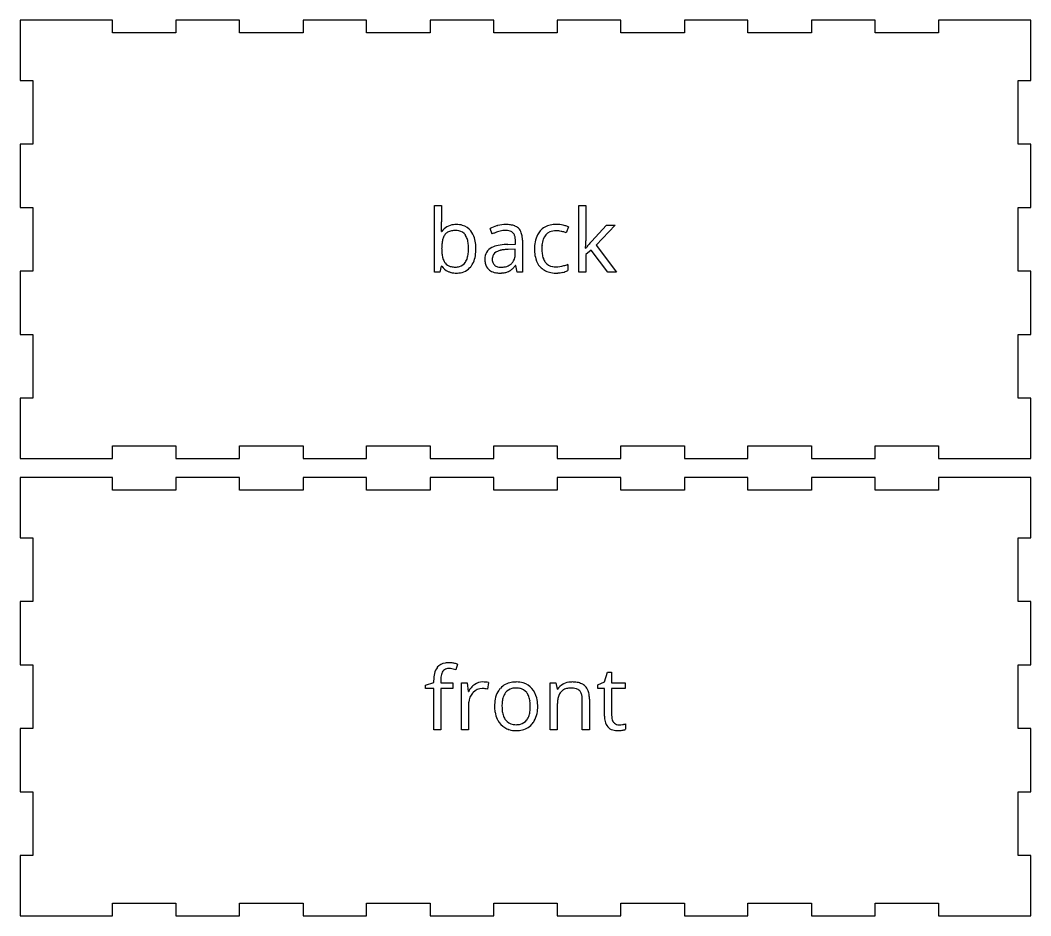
# Model space of a CAD drawing. Header units: millimetres. Extents: x 0 to 413, y 3 to 184.
# Drawn here: x 0 to 159, y 3 to 144 of the extents above; entities that cross this region are included whole.
import ezdxf

# ---------------------------------------------------------------- set-up
doc = ezdxf.new("R2010")
doc.units = ezdxf.units.MM

msp = doc.modelspace()

# ---------------------------------------------------------------- linework, layer by layer
at = {"layer": 'back_labelLayer'}
for p, q in [((65.19, 104.33), (65.19, 114.81)), ((65.19, 114.81), (66.31, 114.81)), ((66.31, 114.81), (66.31, 112.26)), ((87.9, 104.33), (87.9, 114.81)), ((87.9, 114.81), (89, 114.81)), ((89, 114.81), (89, 109.25)), ((86.25, 111.46), (85.91, 110.51)), ((89.88, 109.18), (92.27, 111.71)), ((93.6, 111.71), (90.6, 108.56)), ((92.27, 111.71), (93.6, 111.71)), ((66.26, 110.73), (66.31, 110.73)), ((74.27, 110.34), (73.93, 111.2)), ((76.68, 108.71), (77.93, 108.75)), ((77.93, 108.75), (77.93, 109.21)), ((79.02, 109.37), (79.02, 104.33)), ((90.6, 108.56), (93.81, 104.33)), ((77.9, 107.96), (76.78, 107.91)), ((77.9, 107.29), (77.9, 107.96)), ((88.95, 108.11), (89, 108.11)), ((89.84, 107.82), (89, 107.09)), ((89, 107.09), (89, 104.33)), ((92.45, 104.33), (89.84, 107.82)), ((66.23, 105.28), (66, 104.33)), ((66.31, 105.28), (66.23, 105.28)), ((77.97, 105.38), (77.92, 105.38)), ((78.19, 104.33), (77.97, 105.38)), ((86.14, 105.56), (86.14, 104.57)), ((66, 104.33), (65.19, 104.33)), ((79.02, 104.33), (78.19, 104.33)), ((89, 104.33), (87.9, 104.33)), ((93.81, 104.33), (92.45, 104.33))]:
    msp.add_line(p, q, dxfattribs=at)
for centre, radius, start, end in [((49.48, 112.03), 16.83, 355.7238, 358.1259), ((42.99, 112.24), 23.32, 358.1123, 0.0485), ((68.4, 109.27), 2.54, 95.1835, 145.1109), ((68.62, 108.01), 3.82, 89.8743, 96.8146), ((68.66, 108.41), 3.42, 74.2393, 90.5624), ((68.89, 109.24), 2.56, 38.5631, 74.067), ((76.38, 106.66), 5.16, 106.3569, 118.335), ((76.59, 105.98), 5.87, 104.5162, 106.5489), ((76.43, 106.65), 5.18, 90.0714, 104.6521), ((76.45, 107.11), 4.72, 81.568, 90.3249), ((76.73, 108.89), 2.92, 68.2273, 81.7494), ((77.11, 109.83), 1.9, 47.8683, 68.2934), ((83.97, 108.91), 2.9, 101.4913, 138.3134), ((84.32, 107.45), 4.39, 89.5892, 102.1788), ((84.35, 106.8), 5.05, 77.7702, 89.9475), ((84.25, 106.27), 5.58, 74.6797, 77.9578), ((84.77, 108.14), 3.64, 70.0946, 74.7387), ((85.26, 109.49), 2.21, 63.5033, 70.1862), ((85.49, 109.97), 1.67, 62.9279, 63.1876), ((52.34, 111.83), 13.96, 355.4716, 355.6529), ((68.35, 109.09), 1.91, 143.3383, 161.256), ((68, 109.33), 1.49, 120.1403, 142.4249), ((68.21, 108.93), 1.94, 100.4469, 119.6701), ((68.45, 107.75), 3.14, 89.5731, 100.7324), ((68.49, 108.31), 2.59, 78.6781, 90.375), ((68.71, 109.24), 1.63, 35.5408, 79.8011), ((68.52, 109.11), 1.86, 32.7034, 35.5242), ((68.02, 108.82), 2.43, 15.7779, 32.0151), ((68.31, 108.79), 3.3, 16.4709, 38.4075), ((66.63, 108.26), 5.05, 5.1338, 16.7974), ((77.55, 103.61), 7.49, 112.2122, 115.9641), ((76.82, 105.46), 5.5, 103.6226, 112.432), ((76.39, 107.27), 3.64, 90.4484, 103.7666), ((76.37, 108.14), 2.76, 83.6507, 90.1753), ((76.48, 109.07), 1.83, 70.5716, 83.9929), ((76.72, 109.72), 1.14, 42.7295, 71.038), ((76.62, 109.67), 1.25, 20.4095, 41.4479), ((75.93, 109.4), 1.98, 7.8273, 20.6041), ((77.17, 109.96), 1.77, 19.2331, 46.6741), ((76.14, 109.57), 2.87, 6.3379, 19.6815), ((74.62, 109.38), 4.4, 359.8027, 6.6584), ((84.94, 108.41), 3.99, 153.0875, 170.1051), ((84.12, 108.8), 3.08, 138.655, 152.6854), ((84.09, 108.96), 1.88, 114.4266, 161.6633), ((84.27, 108.37), 2.48, 88.7194, 112.5668), ((84.32, 108.38), 2.48, 87.6748, 89.975), ((84.28, 107.65), 3.21, 81.691, 87.5079), ((84.08, 106.25), 4.62, 77.2999, 81.7346), ((83.81, 104.96), 5.94, 74.7801, 77.4497), ((84.07, 105.89), 4.98, 68.3294, 74.8831), ((74.93, 108.03), 8.62, 177.6177, 180.0425), ((72.34, 108.16), 6.02, 171.0668, 177.8457), ((69.85, 108.56), 3.5, 160.8926, 171.2334), ((66.42, 108.35), 4.1, 6.1649, 16.0397), ((63.93, 108.06), 6.61, 359.7681, 6.3095), ((64.52, 108.04), 7.18, 359.8779, 5.4094), ((75.03, 106.45), 1.94, 115.4905, 182.3568), ((76, 104.67), 3.96, 101.3568, 117.0799), ((76.78, 101.03), 7.68, 92.4696, 101.7065), ((77, 97.79), 10.93, 91.7165, 92.9096), ((74.72, 109.23), 3.21, 359.6933, 8.0036), ((87.09, 108.01), 6.17, 169.8979, 180.3689), ((88.25, 108), 6.18, 174.531, 180.155), ((85.84, 108.27), 3.76, 160.1418, 175.1368), ((52.64, 110.65), 36.4, 356.0329, 356.6443), ((44.32, 111.21), 44.73, 356.0201, 356.056), ((67.07, 109.81), 21.94, 356.6325, 357.491), ((75.75, 109.43), 13.25, 357.5042, 358.3308), ((81.55, 109.26), 7.45, 358.2739, 359.8928), ((94.41, 104.28), 6.62, 142.3234, 144.7075), ((97.93, 101.56), 11.08, 140.4332, 142.3365), ((102.53, 97.78), 17.03, 139.2799, 140.4703), ((107.84, 93.21), 24.03, 138.3417, 139.2877), ((73.71, 108), 7.4, 179.7763, 185.7075), ((70.79, 107.7), 4.46, 185.5925, 194.2051), ((68.93, 107.21), 2.53, 193.9431, 208.0218), ((67.89, 107.29), 2.57, 326.7105, 343.6662), ((66.39, 107.74), 4.13, 343.4172, 353.6369), ((64.13, 108.01), 6.41, 353.4935, 0.2206), ((67.43, 107.6), 4.24, 335.8306, 350.8255), ((65.14, 107.99), 6.56, 350.6563, 0.338), ((76.04, 106.36), 1.77, 171.2123, 180.2058), ((75.47, 106.47), 1.19, 120.9734, 172.418), ((75.76, 106.03), 1.72, 113.5886, 121.6805), ((76.18, 105.04), 2.79, 102.7995, 113.2433), ((76.68, 102.91), 4.99, 96.3546, 102.9953), ((77.05, 99.7), 8.21, 91.8565, 96.4478), ((76, 107.03), 1.87, 314.1892, 347.427), ((75.06, 107.26), 2.84, 346.9178, 0.2825), ((74.35, 107.29), 3.55, 359.8186, 0.0011), ((87.68, 107.96), 6.76, 179.9388, 183.9815), ((85.86, 107.8), 4.94, 183.5914, 196.3539), ((87.49, 107.96), 5.42, 179.7041, 188.0744), ((85.54, 107.67), 3.45, 187.9315, 200.3886), ((68.33, 106.72), 2.48, 215.585, 245.8362), ((68.17, 106.83), 1.69, 208.5536, 217.5606), ((68.11, 106.8), 1.62, 218.169, 253.8047), ((68.41, 107.73), 2.6, 253.1383, 266.8483), ((68.49, 108.72), 3.6, 266.3776, 270.0511), ((68.52, 107.36), 2.23, 269.3869, 285.8631), ((68.82, 106.85), 2.65, 274.064, 321.4081), ((68.69, 106.76), 1.61, 286.0163, 326.8497), ((68.43, 107.16), 3.14, 321.3161, 335.5436), ((75.91, 106.34), 2.81, 179.5457, 192.695), ((74.97, 106.11), 1.84, 192.0828, 227.4521), ((75.87, 106.34), 1.6, 179.5266, 192.7787), ((75.33, 106.21), 1.04, 192.3264, 222.058), ((75.29, 106.18), 0.996, 222.5805, 229.2547), ((75.42, 106.36), 1.22, 229.7837, 254.2724), ((75.61, 106.96), 1.85, 253.9397, 266.4534), ((75.66, 107.63), 2.52, 266.0784, 270.059), ((75.69, 108.19), 3.08, 269.5792, 282.0414), ((75.91, 107.2), 2.06, 281.7121, 306.4594), ((76.01, 107.03), 1.87, 306.9881, 313.8559), ((75.42, 107.09), 3.01, 304.8486, 314.8531), ((74.28, 108.25), 4.64, 314.7445, 321.7072), ((84.23, 107.31), 3.24, 196.0166, 221.1349), ((83.91, 107.07), 2.83, 221.7976, 256.8021), ((84.48, 107.28), 2.32, 200.4183, 216.6393), ((84.04, 106.96), 1.78, 216.9695, 261.3103), ((84.24, 107.87), 2.71, 260.1359, 270.2692), ((84.23, 109.85), 4.68, 270.2659, 286.2891), ((83.94, 110.91), 5.78, 286.0461, 292.3654), ((68.52, 107.15), 2.95, 245.9801, 255.5456), ((68.61, 107.58), 3.39, 255.7755, 270.3185), ((68.64, 107.98), 3.79, 269.9226, 275.5482), ((75.02, 106.18), 1.93, 227.7689, 237.805), ((75.18, 106.48), 2.27, 238.3273, 258.9184), ((75.42, 107.62), 3.43, 258.672, 270.4047), ((75.45, 109.22), 5.03, 269.9539, 273.1491), ((75.53, 108), 3.8, 272.9335, 281.4139), ((75.78, 106.8), 2.58, 281.2979, 293.7314), ((75.96, 106.31), 2.06, 294.3933, 304.7371), ((84.24, 108.37), 4.18, 256.4244, 270.489), ((84.28, 110.32), 6.13, 269.9655, 272.8643), ((84.37, 108.89), 4.69, 272.5981, 282.1878), ((84.7, 107.41), 3.18, 282.0344, 296.9454)]:
    msp.add_arc(centre, radius, start, end, dxfattribs=at)
at = {"layer": 'back_outsideCutPath'}
for p, q in [((0, 144), (0, 134.5)), ((4.5, 144), (0, 144)), ((14.5, 144), (4.5, 144)), ((14.5, 142), (14.5, 144)), ((34.5, 144), (24.5, 144)), ((24.5, 144), (24.5, 142)), ((34.5, 142), (34.5, 144)), ((54.5, 144), (44.5, 144)), ((44.5, 144), (44.5, 142)), ((54.5, 142), (54.5, 144)), ((74.5, 144), (64.5, 144)), ((64.5, 144), (64.5, 142)), ((74.5, 142), (74.5, 144)), ((94.5, 144), (84.5, 144)), ((84.5, 144), (84.5, 142)), ((94.5, 142), (94.5, 144)), ((114.5, 144), (104.5, 144)), ((104.5, 144), (104.5, 142)), ((114.5, 142), (114.5, 144)), ((134.5, 144), (124.5, 144)), ((124.5, 144), (124.5, 142)), ((134.5, 142), (134.5, 144)), ((159, 144), (144.5, 144)), ((144.5, 144), (144.5, 142)), ((159, 134.5), (159, 144)), ((24.5, 142), (14.5, 142)), ((44.5, 142), (34.5, 142)), ((64.5, 142), (54.5, 142)), ((84.5, 142), (74.5, 142)), ((104.5, 142), (94.5, 142)), ((124.5, 142), (114.5, 142)), ((144.5, 142), (134.5, 142)), ((0, 134.5), (2, 134.5)), ((2, 134.5), (2, 124.5)), ((157, 124.5), (157, 134.5)), ((157, 134.5), (159, 134.5)), ((2, 124.5), (0, 124.5)), ((0, 124.5), (0, 114.5)), ((159, 124.5), (157, 124.5)), ((159, 114.5), (159, 124.5)), ((0, 114.5), (2, 114.5)), ((2, 114.5), (2, 104.5)), ((157, 104.5), (157, 114.5)), ((157, 114.5), (159, 114.5)), ((2, 104.5), (0, 104.5)), ((0, 104.5), (0, 94.5)), ((159, 104.5), (157, 104.5)), ((159, 94.5), (159, 104.5)), ((0, 94.5), (2, 94.5)), ((2, 94.5), (2, 84.5)), ((157, 84.5), (157, 94.5)), ((157, 94.5), (159, 94.5)), ((2, 84.5), (0, 84.5)), ((0, 84.5), (0, 75)), ((159, 84.5), (157, 84.5)), ((159, 75), (159, 84.5)), ((14.5, 75), (14.5, 77)), ((14.5, 77), (24.5, 77)), ((24.5, 77), (24.5, 75)), ((34.5, 75), (34.5, 77)), ((34.5, 77), (44.5, 77)), ((44.5, 77), (44.5, 75)), ((54.5, 75), (54.5, 77)), ((54.5, 77), (64.5, 77)), ((64.5, 77), (64.5, 75)), ((74.5, 75), (74.5, 77)), ((74.5, 77), (84.5, 77)), ((84.5, 77), (84.5, 75)), ((94.5, 75), (94.5, 77)), ((94.5, 77), (104.5, 77)), ((104.5, 77), (104.5, 75)), ((114.5, 75), (114.5, 77)), ((114.5, 77), (124.5, 77)), ((124.5, 77), (124.5, 75)), ((134.5, 75), (134.5, 77)), ((134.5, 77), (144.5, 77)), ((144.5, 77), (144.5, 75)), ((0, 75), (14.5, 75)), ((24.5, 75), (34.5, 75)), ((44.5, 75), (54.5, 75)), ((64.5, 75), (74.5, 75)), ((84.5, 75), (94.5, 75)), ((104.5, 75), (114.5, 75)), ((124.5, 75), (134.5, 75)), ((144.5, 75), (154.5, 75)), ((154.5, 75), (159, 75))]:
    msp.add_line(p, q, dxfattribs=at)
at = {"layer": 'front_labelLayer'}
for p, q in [((68.82, 42.61), (68.53, 41.71)), ((91.94, 39.81), (92.41, 41.38)), ((92.41, 41.38), (93.05, 41.38)), ((93.05, 41.38), (93.05, 39.67)), ((65.07, 39.71), (65.07, 40.12)), ((66.19, 40.15), (66.19, 39.67)), ((90.88, 39.34), (91.94, 39.81)), ((63.75, 39.31), (65.07, 39.71)), ((63.75, 38.8), (63.75, 39.31)), ((65.07, 38.8), (63.75, 38.8)), ((65.07, 32.29), (65.07, 38.8)), ((66.19, 39.67), (68.07, 39.67)), ((68.07, 38.8), (66.19, 38.8)), ((66.19, 38.8), (66.19, 32.29)), ((68.07, 39.67), (68.07, 38.8)), ((69.42, 32.29), (69.42, 39.67)), ((69.42, 39.67), (70.34, 39.67)), ((70.34, 39.67), (70.47, 38.31)), ((70.47, 38.31), (70.52, 38.31)), ((73.67, 39.73), (73.51, 38.69)), ((83.38, 32.29), (83.38, 39.67)), ((83.38, 39.67), (84.29, 39.67)), ((84.29, 39.67), (84.48, 38.66)), ((84.48, 38.66), (84.53, 38.66)), ((90.88, 38.8), (90.88, 39.34)), ((91.94, 38.8), (90.88, 38.8)), ((91.94, 34.41), (91.94, 38.8)), ((93.05, 39.67), (95.2, 39.67)), ((95.2, 38.8), (93.05, 38.8)), ((93.05, 38.8), (93.05, 34.46)), ((95.2, 39.67), (95.2, 38.8)), ((88.44, 32.29), (88.44, 37.07)), ((89.56, 37.11), (89.56, 32.29)), ((70.53, 36.25), (70.53, 32.29)), ((84.5, 36.16), (84.5, 32.29)), ((66.19, 32.29), (65.07, 32.29)), ((70.53, 32.29), (69.42, 32.29)), ((84.5, 32.29), (83.38, 32.29)), ((89.56, 32.29), (88.44, 32.29)), ((95.25, 33.21), (95.25, 32.36))]:
    msp.add_line(p, q, dxfattribs=at)
for centre, radius, start, end in [((67.47, 40.67), 2.34, 141.7434, 168.2322), ((67.12, 40.85), 1.96, 98.2552, 139.6203), ((67.55, 40.76), 1.29, 145.0689, 162.1802), ((67.28, 40.94), 0.969, 102.7677, 144.338), ((67.43, 39.45), 3.4, 89.6697, 99.9315), ((67.41, 40.42), 1.51, 89.4859, 103.4197), ((67.42, 39.52), 2.41, 83.0761, 89.7926), ((67.43, 39.25), 3.6, 81.5641, 89.7018), ((67.27, 38.34), 3.6, 76.5183, 83.0217), ((67.18, 37.48), 5.39, 75.974, 81.6565), ((66.85, 36.55), 5.43, 71.9614, 76.5918), ((66.74, 35.68), 7.24, 73.2964, 76.0946), ((69.6, 40.18), 4.53, 167.5776, 180.6587), ((70.02, 40.22), 3.83, 171.6528, 178.4383), ((71.47, 40.15), 5.28, 178.1973, 180.0231), ((68.49, 40.45), 2.29, 161.8438, 171.7847), ((72.77, 37.58), 2.23, 89.6797, 124.4406), ((72.8, 34.67), 5.14, 84.9923, 90.1281), ((72.92, 36.05), 3.75, 78.4892, 85.0266), ((78.03, 35.46), 4.34, 89.7326, 100.076), ((78.09, 36.05), 3.76, 73.5223, 90.5692), ((86.8, 36.78), 3.03, 94.3227, 115.5454), ((86.87, 36.15), 3.66, 89.9579, 94.7109), ((86.9, 35.39), 4.42, 80.5585, 90.3538), ((73.81, 36.45), 3.78, 139.4139, 150.6033), ((73.13, 37.03), 2.89, 124.2322, 139.4161), ((73.17, 36.32), 2.65, 135.621, 138.8376), ((72.69, 36.85), 1.94, 89.6335, 137.0881), ((72.7, 36.17), 2.62, 87.3436, 89.9661), ((72.66, 35.36), 3.43, 81.5884, 87.1917), ((72.44, 33.88), 4.93, 77.4454, 81.636), ((78.47, 36.42), 3.8, 150.7112, 169.4695), ((77.84, 36.74), 3.09, 138.176, 150.2287), ((77.74, 36.82), 2.96, 99.1759, 137.9833), ((77.77, 37.05), 1.78, 103.4685, 142.3119), ((77.99, 36.2), 2.66, 89.4806, 103.8805), ((78.03, 36.04), 2.82, 79.3454, 90.3175), ((78.24, 37), 1.84, 37.9578, 80.4006), ((78.31, 36.85), 2.93, 41.1446, 73.2134), ((77.88, 36.49), 3.48, 13.5014, 41.0703), ((86.44, 37.45), 2.26, 116.9443, 147.6526), ((86.45, 37.06), 1.83, 140.1519, 160.3147), ((86.24, 37.2), 1.58, 118.5439, 139.1927), ((86.68, 37.06), 2.72, 115.8071, 117.6067), ((86.48, 36.73), 2.11, 100.1177, 118.1602), ((86.72, 35.47), 3.39, 89.5933, 100.3718), ((86.75, 35.89), 2.97, 84.0198, 90.1511), ((86.86, 36.85), 2, 71.0828, 84.3691), ((87.11, 37.55), 1.26, 43.3791, 71.5386), ((87.18, 36.99), 2.79, 65.1094, 80.7638), ((87.04, 37.52), 1.33, 22.7024, 42.342), ((87.5, 37.71), 2.01, 46.5584, 64.8782), ((87.53, 37.78), 1.94, 19.3849, 45.5997), ((86.41, 37.36), 3.14, 6.9634, 19.8363), ((73.93, 36.26), 3.4, 173.6908, 180.0882), ((73.1, 36.39), 2.55, 138.9576, 174.5422), ((80.45, 36.03), 5.81, 169.2443, 180.3881), ((81.71, 36.01), 5.91, 173.0086, 180.2464), ((79.57, 36.29), 3.76, 162.0653, 173.1675), ((78.2, 36.74), 2.31, 142.9025, 162.375), ((77.87, 36.73), 2.3, 20.0257, 37.4351), ((76.73, 36.31), 3.52, 7.744, 20.069), ((74.68, 36.02), 5.58, 359.7075, 7.8973), ((76.26, 36.06), 5.16, 1.1277, 13.88), ((89.79, 36.25), 5.28, 171.1766, 178.3218), ((87.72, 36.58), 3.18, 159.9534, 171.3801), ((86.45, 37.27), 1.98, 8.4932, 22.658), ((85.28, 37.08), 3.16, 359.6714, 8.6877), ((84.68, 37.13), 4.88, 359.7632, 7.2116), ((80.23, 35.97), 5.6, 179.7745, 189.0933), ((78.8, 35.72), 4.14, 188.9102, 205.3172), ((81.46, 35.96), 5.66, 179.706, 187.9161), ((79.38, 35.66), 3.57, 187.7639, 200.0977), ((76.4, 35.72), 3.85, 342.3616, 353.7538), ((74.37, 35.97), 5.89, 353.5363, 0.2014), ((75.65, 35.95), 5.78, 349.1762, 0.3863), ((74.86, 35.99), 6.56, 359.9918, 1.5419), ((91.67, 36.17), 7.17, 178.0811, 180.0237), ((78.37, 35.54), 3.68, 205.656, 208.4462), ((77.82, 35.21), 3.03, 207.7947, 238.6758), ((78.24, 35.24), 2.35, 200.0846, 216.9132), ((77.82, 34.94), 1.83, 217.301, 261.7099), ((78.26, 34.93), 1.81, 284.5662, 322.6334), ((77.78, 35.27), 2.4, 323.0089, 342.6391), ((78.19, 35.25), 3.12, 318.144, 329.7566), ((77.59, 35.56), 3.79, 330.2507, 349.4116), ((95.45, 34.37), 3.52, 179.3551, 192.8477), ((93.69, 33.89), 1.69, 190.3818, 253.8772), ((95.31, 34.44), 2.25, 179.6417, 189.7506), ((94.51, 34.3), 1.44, 189.548, 205.7873), ((94.18, 34.15), 1.08, 206.1294, 221.4084), ((94.15, 34.12), 1.04, 221.5949, 262.3505), ((77.85, 35.28), 3.11, 238.8116, 253.2428), ((77.97, 35.75), 3.59, 253.5437, 270.4182), ((78.02, 35.87), 2.78, 260.5033, 270.2477), ((78.02, 36.5), 4.34, 269.7503, 279.8033), ((78.05, 35.69), 2.6, 269.4481, 284.7256), ((78.3, 35.16), 2.98, 278.8959, 317.9979), ((94.03, 35.07), 2.92, 253.7848, 270.8853), ((94.23, 34.57), 1.5, 261.3267, 270.1914), ((94.08, 35.02), 2.87, 270.0035, 270.7603), ((94.06, 35.64), 3.49, 270.8933, 275.5484), ((94.25, 36.75), 3.67, 269.8804, 278.3028), ((93.93, 37), 4.85, 275.5261, 279.2939), ((94.05, 36.34), 4.18, 279.1862, 280.1145), ((94.28, 36.47), 3.39, 278.4161, 279.0076), ((94.23, 35.32), 3.15, 280.007, 283.3735), ((93.87, 39.1), 6.05, 278.959, 280.5103), ((94.52, 34.15), 1.95, 283.307, 288.1197), ((94.26, 36.99), 3.91, 280.4847, 282.6269), ((94.61, 35.46), 2.34, 282.5878, 285.5795), ((94.78, 33.35), 1.1, 287.9888, 295.3048), ((94.78, 34.83), 1.68, 285.7246, 286.2555)]:
    msp.add_arc(centre, radius, start, end, dxfattribs=at)
at = {"layer": 'front_outsideCutPath'}
for p, q in [((0, 72), (0, 62.5)), ((4.5, 72), (0, 72)), ((14.5, 72), (4.5, 72)), ((14.5, 70), (14.5, 72)), ((34.5, 72), (24.5, 72)), ((24.5, 72), (24.5, 70)), ((34.5, 70), (34.5, 72)), ((54.5, 72), (44.5, 72)), ((44.5, 72), (44.5, 70)), ((54.5, 70), (54.5, 72)), ((74.5, 72), (64.5, 72)), ((64.5, 72), (64.5, 70)), ((74.5, 70), (74.5, 72)), ((94.5, 72), (84.5, 72)), ((84.5, 72), (84.5, 70)), ((94.5, 70), (94.5, 72)), ((114.5, 72), (104.5, 72)), ((104.5, 72), (104.5, 70)), ((114.5, 70), (114.5, 72)), ((134.5, 72), (124.5, 72)), ((124.5, 72), (124.5, 70)), ((134.5, 70), (134.5, 72)), ((159, 72), (144.5, 72)), ((144.5, 72), (144.5, 70)), ((159, 62.5), (159, 72)), ((24.5, 70), (14.5, 70)), ((44.5, 70), (34.5, 70)), ((64.5, 70), (54.5, 70)), ((84.5, 70), (74.5, 70)), ((104.5, 70), (94.5, 70)), ((124.5, 70), (114.5, 70)), ((144.5, 70), (134.5, 70)), ((0, 62.5), (2, 62.5)), ((2, 62.5), (2, 52.5)), ((157, 52.5), (157, 62.5)), ((157, 62.5), (159, 62.5)), ((2, 52.5), (0, 52.5)), ((0, 52.5), (0, 42.5)), ((159, 52.5), (157, 52.5)), ((159, 42.5), (159, 52.5)), ((0, 42.5), (2, 42.5)), ((2, 42.5), (2, 32.5)), ((157, 32.5), (157, 42.5)), ((157, 42.5), (159, 42.5)), ((2, 32.5), (0, 32.5)), ((0, 32.5), (0, 22.5)), ((159, 32.5), (157, 32.5)), ((159, 22.5), (159, 32.5)), ((0, 22.5), (2, 22.5)), ((2, 22.5), (2, 12.5)), ((157, 12.5), (157, 22.5)), ((157, 22.5), (159, 22.5)), ((2, 12.5), (0, 12.5)), ((0, 12.5), (0, 3)), ((159, 12.5), (157, 12.5)), ((159, 3), (159, 12.5)), ((14.5, 3), (14.5, 5)), ((14.5, 5), (24.5, 5)), ((24.5, 5), (24.5, 3)), ((34.5, 3), (34.5, 5)), ((34.5, 5), (44.5, 5)), ((44.5, 5), (44.5, 3)), ((54.5, 3), (54.5, 5)), ((54.5, 5), (64.5, 5)), ((64.5, 5), (64.5, 3)), ((74.5, 3), (74.5, 5)), ((74.5, 5), (84.5, 5)), ((84.5, 5), (84.5, 3)), ((94.5, 3), (94.5, 5)), ((94.5, 5), (104.5, 5)), ((104.5, 5), (104.5, 3)), ((114.5, 3), (114.5, 5)), ((114.5, 5), (124.5, 5)), ((124.5, 5), (124.5, 3)), ((134.5, 3), (134.5, 5)), ((134.5, 5), (144.5, 5)), ((144.5, 5), (144.5, 3)), ((0, 3), (14.5, 3)), ((24.5, 3), (34.5, 3)), ((44.5, 3), (54.5, 3)), ((64.5, 3), (74.5, 3)), ((84.5, 3), (94.5, 3)), ((104.5, 3), (114.5, 3)), ((124.5, 3), (134.5, 3)), ((144.5, 3), (154.5, 3)), ((154.5, 3), (159, 3))]:
    msp.add_line(p, q, dxfattribs=at)

doc.saveas('drawing.dxf')
